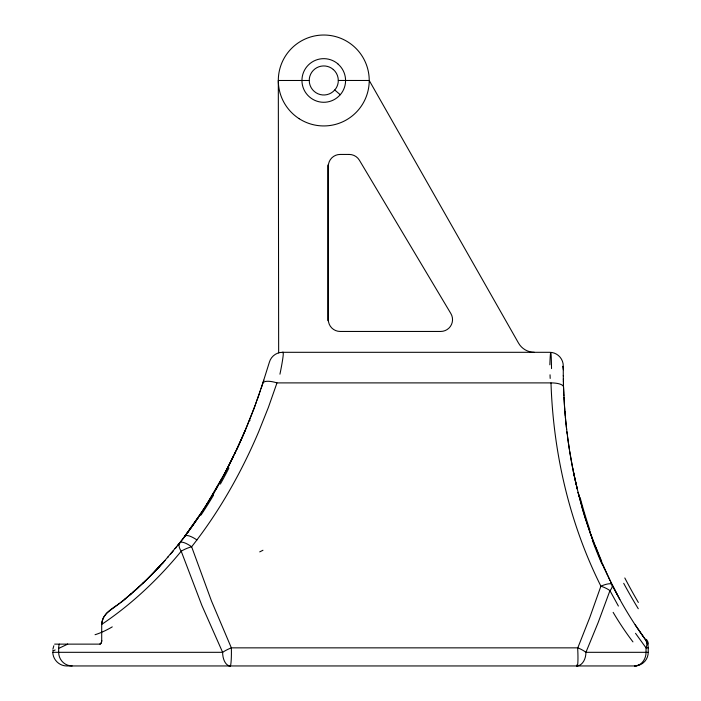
<?xml version="1.0" encoding="UTF-8"?>
<svg xmlns="http://www.w3.org/2000/svg" width="701" height="701" viewBox="0 0 701 701"><rect width="100%" height="100%" fill="white"/><g stroke="black" fill="none" stroke-linecap="round" stroke-linejoin="round"><path stroke-width="1.05" d="M126.653 597.611C118.46 606.339 102.46 610.65 101.706 624.398L101.706 640.495A3.891 1.735 -89.1 0 1 99.892 643.982A3.891 1.752 90 0 0 101.794 640.512M101.82 622.663L101.803 624.337M101.864 622.348L103.284 617.861M52.89 649.214L53.819 645.761M263.848 380.231L263.103 382.544M564.647 408.324L563.516 386.917A13.634 4.443 -1.8 0 0 550.995 382.895L276.983 382.895L268.387 407.404L258.757 431.536A646.76 608.906 13.9 0 1 248.908 453.477C233.214 486.494 214.278 518.048 191.636 546.762A13.634 3.934 -18.8 0 0 181.217 551.231C158.444 578.938 132.147 603.894 102.364 623.96M261.061 388.678L269.394 362.145A13.634 13.634 0 0 1 282.485 352.305L549.637 352.305A13.634 13.634 0 0 1 563.271 366.062L563.28 375.824M259.913 392.025L260.492 390.361M259.344 393.69L256.995 400.315M255.804 403.592L256.4 401.953M254.568 406.922L255.199 405.222M254.542 406.992L253.806 408.963M253.736 409.13L252.369 412.705M252.018 413.608L250.756 416.85M250.599 417.244L249.109 420.968M248.837 421.651L248.557 422.344M248.513 422.449L247.628 424.622M247.357 425.279L246.156 428.162M52.899 652.316L222.62 652.316A13.643 3.68 -24.6 0 1 231.348 647.855L577.799 647.855L589.83 617.371L600.906 586.176C569.44 523.226 553.282 453.091 550.995 382.895M223.619 475.558L238.252 446.151A636.631 598.014 15.5 0 0 245.096 430.677L254.507 407.088L262.919 383.105A13.634 4.583 18.2 0 1 276.983 382.895M245.885 428.819L245.613 429.468M245.56 429.582L236.666 449.569M234.625 453.889L235.65 451.733M233.591 456.027L229.209 464.851M228.859 465.543L228.447 466.349M228.254 466.717L227.632 467.926M227.369 468.443L226.931 469.293M226.958 469.241L225.95 471.16M225.888 471.291L205.156 507.077L184.617 536.589M222.059 478.441L215.61 489.885M103.599 617.266L106.508 613.314L109.943 610.483M217.547 486.529L212.061 495.905M213.954 492.724L200.074 514.867M200.206 514.657L182.979 538.736M183.986 537.422L182.716 539.078M182.391 539.49L178.799 544.072M178.089 544.966C200.872 516.471 219.834 485.022 235.475 452.092A634.712 596.227 15.6 0 0 245.105 430.677M180.069 542.469L177.371 545.851M179.29 543.459L163.237 562.447L146.404 579.92M175.206 548.515L176.284 547.192M175.154 548.585L176.126 547.393M172.507 551.766L173.585 550.478M171.596 552.861L172.63 551.634M170.361 554.325L171.973 552.414M167.469 557.681L168.503 556.489M165.007 560.467L161.291 564.585M164.367 561.194L154.921 571.368M162.544 563.21L163.508 562.149M160.766 565.164L153.992 572.331M158.724 567.363L159.679 566.338M158.163 567.959L156.638 569.58M156.13 570.115L155.114 571.175M154.606 571.701L152.897 573.453M153.081 573.26L152.345 574.014M152.713 573.646L151.565 574.802M151.793 574.575L151.25 575.127M150.47 575.907L151.066 575.311M150.321 576.056L142.478 583.661L143.1 583.074M146.527 579.797L145.983 580.323M145.799 580.498L145.238 581.041M145.519 580.77L132.515 592.652M143.898 582.321L143.302 582.89M142.294 583.837L140.612 585.405M140.402 585.598L139.744 586.202M139.534 586.395L138.868 587.009M136.362 589.269L138.64 587.21M138.421 587.412L137.966 587.824M136.932 588.761L133.006 592.231M135.889 589.69L134.942 590.531M134.706 590.741L130.772 594.159M132.27 592.871L129.308 595.394M131.438 593.581L128.213 596.314M130.517 594.369L129.501 595.237M129.247 595.456L126.916 597.401M127.959 596.533L124.541 599.346M124.76 599.171L122.938 600.634M122.666 600.853L120.572 602.51M119.827 603.097L117.566 604.84M116.901 605.349L112.975 608.275M113.772 607.688L114.535 607.127M112.335 608.748L109.803 610.58M67.042 644.473L67.725 644.131L58.665 648.416L58.665 652.316A13.634 13.468 90 0 0 72.133 665.95M55.169 649.976L52.768 651.001M52.987 650.914L53.609 650.642M278.656 352.857L278.315 80.484L309.22 80.484A14.546 14.546 0 0 1 333.308 69.504M333.282 69.478A14.502 14.502 0 0 1 338.294 80.457L369.225 80.484L518.538 343.113A18.182 18.182 0 0 0 534.346 352.305M249.302 420.495L250.038 420.495M54.634 644.131L99.884 644.131M577.799 647.855A13.643 4.556 22.6 0 1 585.931 652.316L648.223 652.316L648.232 647.89L646.042 647.89L635.527 633.318M645.332 639.47L645.603 639.838A13.634 13.634 0 0 1 648.232 647.89M645.2 639.277L644.114 637.787M643.982 637.603L643.369 636.745M643.281 636.631L642.791 635.938M642.703 635.816L642.037 634.869M641.95 634.755L641.45 634.037M641.362 633.914L640.127 632.136M640.039 632.022L639.417 631.11M639.338 630.996L638.821 630.243M638.751 630.138L638.199 629.34M638.076 629.148L637.481 628.262M637.428 628.184L636.85 627.325M636.762 627.202L636.201 626.352M635.93 625.949L635.5 625.301M610.527 581.576L611.868 584.283A396.267 396.267 0 0 0 635.15 624.81L635.457 625.231M635.167 624.793L645.998 640.407L647.619 643.842M618.396 606.067L609.949 590.636A13.634 4.583 18.7 0 0 600.906 586.176A13.634 3.584 -26.6 0 1 611.991 584.529L619.859 599.46M617.695 595.5L616.249 592.792M615.89 592.117L613.401 587.315M613.042 586.623L612.341 585.23M610.08 580.665L608.31 577.002M607.872 576.082L604.516 568.809M604.542 568.861L604.183 568.064M604.201 568.117L603.938 567.53M603.85 567.311L603.587 566.732M603.614 566.785L603.333 566.154M603.359 566.206L602.904 565.19M589.594 531.121L600.398 559.363L611.991 584.529A13.634 6.099 -26.6 0 1 609.949 590.636L598.19 622.47L585.931 652.316A13.643 9.236 90 0 1 576.695 665.95A13.634 1.174 90 0 0 576.949 665.635M602.396 564.025L602.816 564.988M602.159 563.481L602.028 563.175M595.929 548.357L592.073 538.123M592.415 539.069C576.099 494.345 566.794 447.142 564.077 399.631M581.716 505.92L578.167 492.601M579.087 496.229L578.088 492.312M577.37 489.394L574.54 477.101M576.695 486.59L577.151 488.474M576.257 484.724L574.25 475.725M574.128 475.164L573.322 471.291L574.338 476.119M573.199 470.686L572.743 468.391M572.752 468.443L572.314 466.183M52.785 652.316C52.943 659.615 59.121 665.81 66.429 665.95L634.598 665.95A13.634 11.444 90 0 0 638.804 664.995M572.218 465.701L569.72 451.523M569.37 449.341L568.178 441.332M568.073 440.596L567.486 436.206M566.934 431.79L567.205 433.998M566.653 429.45L566.242 425.831M566.18 425.192L566.058 424.035M566.022 423.737L565.689 420.495M565.637 419.917L565.356 416.946M565.278 416.079L565.216 415.334M565.172 414.887L564.892 411.531M564.831 410.698L564.883 411.399M564.761 409.831L564.655 408.455M564.042 399.079L563.946 397.222M563.797 394.277L563.867 395.75M563.77 393.533L563.473 385.611M563.499 386.356L563.429 384.139M563.42 383.736L563.341 379.96M563.42 383.596L563.438 384.341M563.367 381.484L563.376 382.001M563.324 378.969L563.341 380.135M563.324 379.232L563.28 375.701M327.858 164.98L327.858 320.725M338.075 64.124A21.687 21.687 0 0 1 340.265 94.74L334.771 90A14.546 14.546 0 0 0 338.311 80.484M550.04 374.798A45.451 0.447 88 0 1 550.18 378.435M549.856 364.8A45.46 1.174 -89.6 0 1 551.529 368.595M282.389 352.717A46.494 2.611 -76.4 0 1 279.944 374.185M198.243 517.575A483.488 454.239 15.9 0 1 184.933 536.169A13.634 4.267 37.1 0 1 196.911 539.945M648.232 652.316A13.634 13.634 0 0 1 634.598 665.95A13.634 11.444 -90 0 0 646.042 652.316L646.042 647.89A13.634 9.183 -36.2 0 0 645.603 639.838M577.668 648.381A13.643 1.165 87.9 0 1 577.861 662.34A13.643 1.165 87.9 0 1 576.739 664.995M58.665 648.416A13.634 13.433 65 0 1 59.305 644.131M259.712 551.88A432.044 2.638 -26.3 0 1 262.963 550.259M562.526 366.308A31.738 1.56 87.2 0 1 563.359 369.742M228.5 665.591A13.643 7.623 90 0 0 230.243 665.95A13.634 1.174 90 0 0 230.498 665.635M638.278 608.722A268.912 87.301 71.2 0 1 623.706 583.328M638.357 602.448A253.525 79.783 71.8 0 1 624.81 577.966M632.95 641.888A254.077 104.467 76.7 0 1 613.147 612.359M112.265 626.878A285.289 63.072 -55.7 0 1 95.056 634.703M213.498 495.195A85.706 15.808 -56 0 1 201.038 515.016M228.912 468.04A100.357 13.985 -56.7 0 1 220.368 484.049M646.392 639.382A3.794 1.349 57.2 0 1 647.855 644.237M601.677 561.291A103.319 14.432 72.6 0 1 595.894 547.148M592.073 538.123A71.975 10.611 72.9 0 1 585.896 519.958M585.782 520.037A66.56 9.507 72.8 0 1 581.532 505.798M589.874 530.087A68.19 8.911 73 0 1 580.077 497.421M602.001 564.13A95.345 14.186 72.9 0 1 592.336 540.208M338.057 64.01A21.801 21.801 0 0 0 301.947 80.484A21.635 21.635 0 0 0 309.518 96.966A21.687 21.687 0 0 0 340.222 94.705M334.736 89.965A14.458 14.458 0 0 1 314.285 91.454A14.423 14.423 0 0 1 309.246 80.484M349.229 154.439L340.134 154.439A11.821 11.821 0 0 0 328.313 166.26L328.313 319.63A11.821 11.821 0 0 0 340.134 331.45L440.727 331.45A11.821 11.821 0 0 0 450.874 313.575L359.385 160.205A11.821 11.821 0 0 0 349.229 154.439M222.62 652.316L201.853 605.375L181.217 551.231A13.634 6.835 38.3 0 1 179.824 542.776A13.634 4.232 38.3 0 1 191.636 546.771L211.448 600.915L231.348 647.855A13.634 1.174 -90 0 1 230.243 665.95A13.643 7.623 -90 0 1 222.62 652.316M299.213 118.732A45.451 45.451 0 0 0 369.173 82.622A45.451 45.451 0 0 0 302.92 40.088A45.451 45.451 0 0 0 299.213 118.732"/></g></svg>
